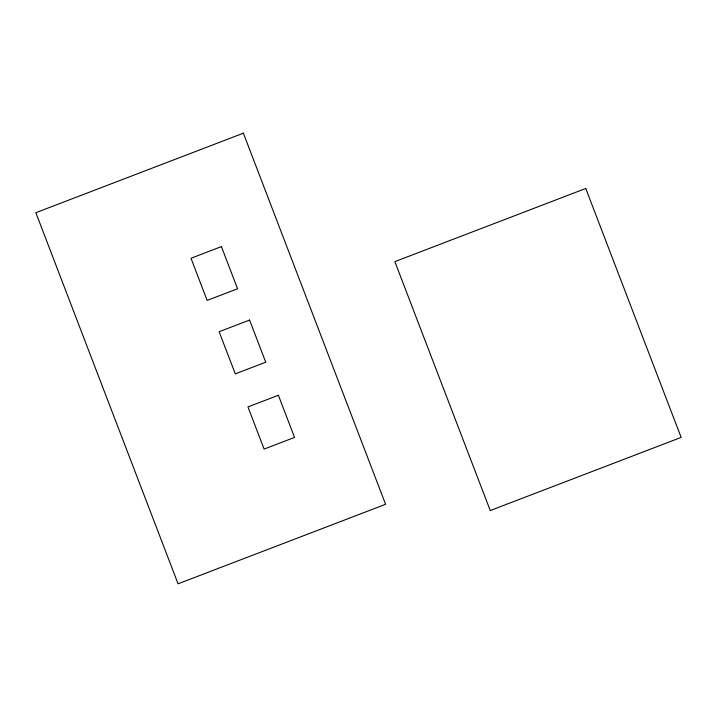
<?xml version="1.0" encoding="UTF-8"?>
<svg xmlns="http://www.w3.org/2000/svg" width="717" height="717" viewBox="0 0 717 717"><rect width="100%" height="100%" fill="white"/><g stroke="black" fill="none" stroke-linecap="round" stroke-linejoin="round"><path stroke-width="1.08" d="M243.377 133.183L35.85 212.707L178.067 583.817L385.594 504.293L243.377 133.183M221.419 246.603L190.991 258.263L207.141 300.414L237.569 288.754L221.419 246.603M585.753 188.472L394.861 261.633L490.249 510.558L681.15 437.397L585.753 188.472M249.57 320.051L219.133 331.711L235.284 373.862L265.72 362.202L249.57 320.051M278.393 395.264L247.957 406.924L264.107 449.075L294.544 437.415L278.393 395.264"/></g></svg>
